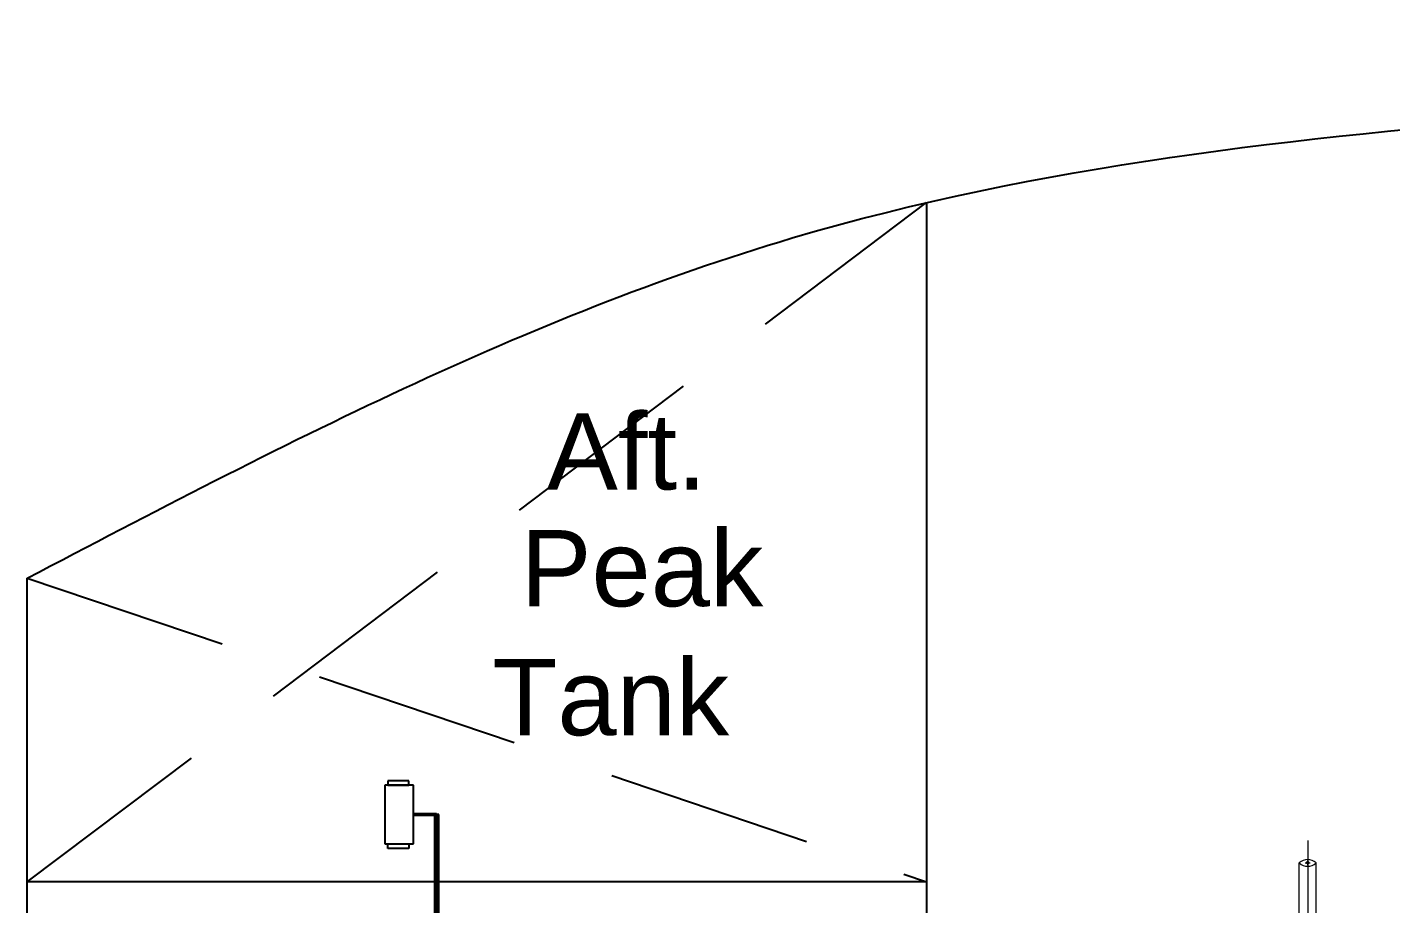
# Model space of a CAD drawing. Header units: inches. Extents: x 11 to 128, y 20 to 108.
# Drawn here: x 18.81 to 25.44, y 35.4 to 39.67 of the extents above; entities that cross this region are included whole.
import ezdxf

# ---------------------------------------------------------------- set-up
doc = ezdxf.new("R2010")
doc.units = ezdxf.units.IN
doc.header["$MEASUREMENT"] = 0
doc.linetypes.add('ACAD_ISO04W100', pattern=[30, 24, -3, 0, -3])
doc.linetypes.add('DASHEDX2', pattern=[1.5, 1, -0.5])
for name, color, linetype in [('bulkhead', 1, 'Continuous'), ('PDF9_Geometry', 7, 'Continuous'), ('PDF9_Solid Fills', 7, 'Continuous'), ('Text', 255, 'Continuous'), ('wl 2', 3, 'Continuous')]:
    doc.layers.add(name, color=color, linetype=linetype)
for name, color, linetype, lineweight in [('C.line', 255, 'ACAD_ISO04W100', 13), ('Fixtures', 255, 'Continuous', 18), ('T-ANGLE', 200, 'Continuous', 18)]:
    doc.layers.add(name, color=color, linetype=linetype, lineweight=lineweight)
doc.styles.get("Standard").update_dxf_attribs({"font": 'arial.ttf'})

# ---------------------------------------------------------------- blocks, each defined once
blk = doc.blocks.new('2')
at = {"layer": 'PDF9_Geometry', "lineweight": 25}
for p, q in [((28.8033, 33.7864), (28.6786, 33.7864)), ((28.6786, 33.7864), (28.6786, 33.5332)), ((28.7823, 33.8057), (28.6917, 33.8057)), ((28.6917, 33.8057), (28.6917, 33.7864)), ((28.6917, 33.7864), (28.7823, 33.7864)), ((28.7823, 33.7864), (28.7823, 33.8057)), ((28.8033, 33.5332), (28.8033, 33.7864)), ((28.9023, 33.6634), (28.8033, 33.6634)), ((28.9034, 33.6598), (28.8033, 33.6598)), ((28.9023, 33.6564), (28.8033, 33.6564)), ((28.8948, 33.1872), (28.8948, 33.6598)), ((28.9034, 33.1862), (28.9034, 33.6598)), ((28.9127, 33.6598), (28.9034, 33.6598)), ((28.9127, 33.1852), (28.9127, 33.6598)), ((28.6786, 33.5332), (28.8033, 33.5332)), ((28.6917, 33.5138), (28.6917, 33.5332)), ((28.6917, 33.5332), (28.7823, 33.5332)), ((28.7823, 33.5138), (28.6917, 33.5138)), ((28.7823, 33.5332), (28.7823, 33.5138))]:
    blk.add_line(p, q, dxfattribs=at)
at = {"layer": 'PDF9_Solid Fills', "transparency": 33554559}
blk.add_solid([(28.7034, 33.3204), (28.7032, 33.3204), (28.7032, 33.3204)], dxfattribs=at)

msp = doc.modelspace()

# ---------------------------------------------------------------- linework, layer by layer
for p, q in [((18.8053, 33.4621), (18.8053, 36.9878)), ((23.1791, 35.5102), (18.8053, 35.5102))]:
    msp.add_line(p, q)
msp.add_open_spline([(18.8053, 36.9878), (20.0182, 37.6235), (22.3526, 38.8468), (26.2386, 39.2721), (29.9797, 39.4474), (34.924, 39.5659), (41.1232, 39.676), (46.0837, 39.6584), (48.5638, 39.6496)], degree=3, knots=[0, 0, 0, 0, 3.618814, 6.964644, 10.273792, 13.582496, 20.196788, 26.809788, 26.809788, 26.809788, 26.809788])
at = {"layer": 'bulkhead', "linetype": 'ByBlock'}
msp.add_line((23.1791, 38.8141), (23.1791, 28.11), dxfattribs=at)
at = {"layer": 'C.line'}
msp.add_line((25.0321, 35.7124), (25.0321, 35.1367), dxfattribs=at)
at = {"layer": 'Fixtures'}
for p, q in [((24.991, 35.2154), (24.991, 35.6026)), ((25.0732, 35.2138), (25.0732, 35.6026))]:
    msp.add_line(p, q, dxfattribs=at)
for centre, start, end in [((25.0321, 35.5584), 47.09461, 132.90539), ((25.0321, 35.6468), 227.09461, 312.90539)]:
    msp.add_arc(centre, 0.0603, start, end, dxfattribs=at)
at = {"layer": 'T-ANGLE'}
for p, q in [((25.0321, 35.5913), (25.0321, 35.6153)), ((25.0194, 35.6037), (25.0443, 35.6037))]:
    msp.add_line(p, q, dxfattribs=at)
msp.add_circle((25.0321, 35.6038), 0.0058, dxfattribs=at)
at = {"layer": 'wl 2', "linetype": 'DASHEDX2'}
for p, q in [((18.8053, 35.5102), (23.1791, 38.8141)), ((18.8053, 36.9878), (23.1791, 35.5102))]:
    msp.add_line(p, q, dxfattribs=at)

# ---------------------------------------------------------------- block references
at = {"xscale": 1.125, "yscale": 1.125, "zscale": 1.125}
msp.add_blockref('2', (-11.7196, -2.0295), dxfattribs=at)

# ---------------------------------------------------------------- texts
at = {"layer": 'Text'}
for s, p in [('Aft.', (21.3318, 37.4187)), ('Peak', (21.2039, 36.8507)), ('Tank', (21.0671, 36.2237))]:
    msp.add_text(s, height=0.37074, dxfattribs=at).set_placement(p)

doc.saveas('drawing.dxf')
